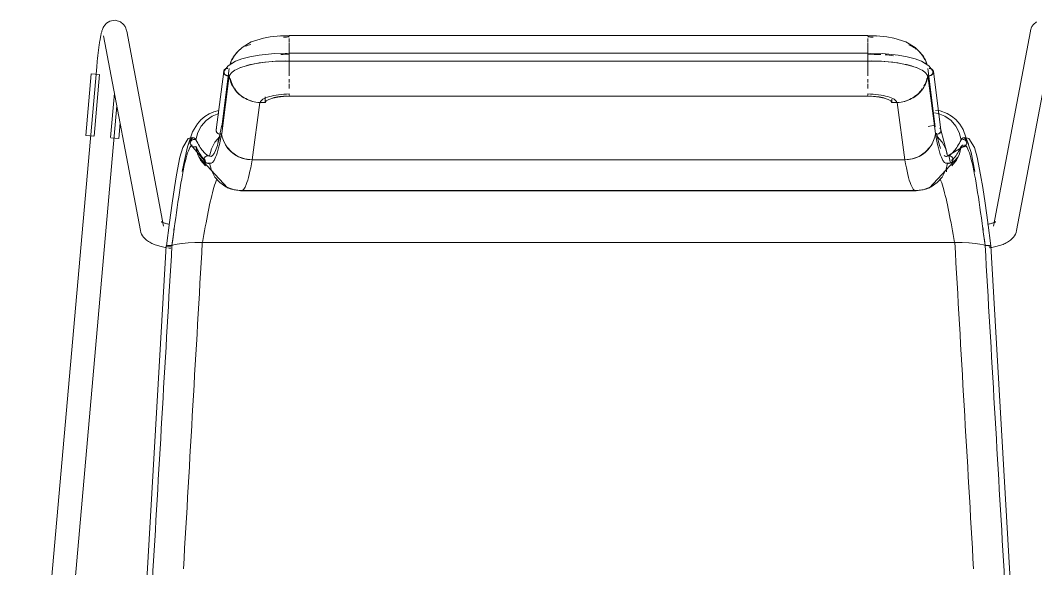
# Model space of a CAD drawing. Header units: millimetres. Extents: x 155927 to 317870, y -36033 to 97293.
# Drawn here: x 158663 to 159180, y 12869 to 13148 of the extents above; entities that cross this region are included whole.
import ezdxf

# ---------------------------------------------------------------- set-up
doc = ezdxf.new("R2010")
doc.units = ezdxf.units.MM
doc.header["$MEASUREMENT"] = 0
doc.layers.add('I-FURN', color=8, linetype='CONTINUOUS', lineweight=9)

msp = doc.modelspace()

# ---------------------------------------------------------------- linework, layer by layer
at = {"layer": 'I-FURN'}
for p, q in [((158708.38, 13147.8), (158706.73, 13146.75)), ((158711.14, 13148.28), (158708.38, 13147.8)), ((158713.89, 13147.45), (158711.14, 13148.28)), ((158713.89, 13147.45), (158715.47, 13146.12)), ((159180.83, 13147.45), (159179.25, 13146.12)), ((158704.11, 13141.67), (158704.01, 13141.24)), ((158704.21, 13142.08), (158704.11, 13141.67)), ((158704.32, 13142.48), (158704.21, 13142.08)), ((158704.44, 13142.88), (158704.32, 13142.48)), ((158704.56, 13143.28), (158704.44, 13142.88)), ((158704.7, 13143.68), (158704.56, 13143.28)), ((158704.87, 13144.11), (158704.7, 13143.68)), ((158705.09, 13144.58), (158704.87, 13144.11)), ((158705.39, 13145.14), (158705.09, 13144.58)), ((158705.87, 13145.85), (158705.39, 13145.14)), ((158706.73, 13146.75), (158705.87, 13145.85)), ((158715.47, 13146.12), (158716.21, 13145.04)), ((158716.21, 13145.04), (158716.59, 13144.24)), ((158716.59, 13144.24), (158716.8, 13143.62)), ((158716.8, 13143.62), (158716.94, 13143.1)), ((158716.94, 13143.1), (158717.03, 13142.69)), ((158735.84, 13043.4), (158717.03, 13142.69)), ((159177.69, 13142.69), (159158.88, 13043.4)), ((159177.78, 13143.1), (159177.69, 13142.69)), ((159177.92, 13143.62), (159177.78, 13143.1)), ((159178.13, 13144.24), (159177.92, 13143.62)), ((159178.5, 13145.04), (159178.13, 13144.24)), ((159179.25, 13146.12), (159178.5, 13145.04)), ((158703.16, 13136.61), (158703.07, 13136.01)), ((158703.25, 13137.2), (158703.16, 13136.61)), ((158703.34, 13137.77), (158703.25, 13137.2)), ((158703.44, 13138.32), (158703.34, 13137.77)), ((158703.53, 13138.85), (158703.44, 13138.32)), ((158703.62, 13139.37), (158703.53, 13138.85)), ((158703.72, 13139.86), (158703.62, 13139.37)), ((158703.81, 13140.34), (158703.72, 13139.86)), ((158703.91, 13140.8), (158703.81, 13140.34)), ((158704.01, 13141.24), (158703.91, 13140.8)), ((158705.24, 13140.45), (158724.05, 13041.16)), ((158775.84, 13134.36), (158780.56, 13137.23)), ((158780.56, 13137.23), (158786.71, 13139.25)), ((158786.71, 13139.25), (158790.21, 13139.9)), ((158790.21, 13139.9), (158795.42, 13140.42)), ((158795.42, 13140.42), (158799.93, 13140.5)), ((158799.93, 13140.5), (158799.93, 13140.33)), ((159094.79, 13140.5), (158799.93, 13140.5)), ((158799.93, 13140.2), (158799.93, 13140.48)), ((158799.93, 13137.26), (158799.93, 13139.01)), ((158799.93, 13134.4), (158799.93, 13136.98)), ((159094.79, 13140.33), (159094.79, 13140.5)), ((159099.3, 13140.42), (159094.79, 13140.5)), ((159094.79, 13140.48), (159094.79, 13140.2)), ((159094.79, 13139.01), (159094.79, 13137.26)), ((159094.79, 13136.98), (159094.79, 13134.4)), ((159104.51, 13139.9), (159099.3, 13140.42)), ((159108.01, 13139.25), (159104.51, 13139.9)), ((159114.16, 13137.23), (159108.01, 13139.25)), ((159118.88, 13134.36), (159114.16, 13137.23)), ((159170.67, 13041.16), (159189.48, 13140.45)), ((158702.45, 13131.38), (158702.37, 13130.67)), ((158702.54, 13132.08), (158702.45, 13131.38)), ((158702.62, 13132.77), (158702.54, 13132.08)), ((158702.71, 13133.44), (158702.62, 13132.77)), ((158702.8, 13134.11), (158702.71, 13133.44)), ((158702.89, 13134.76), (158702.8, 13134.11)), ((158702.98, 13135.39), (158702.89, 13134.76)), ((158703.07, 13136.01), (158702.98, 13135.39)), ((158772.2, 13130.45), (158773.87, 13132.52)), ((158773.87, 13132.52), (158775.84, 13134.36)), ((158784.49, 13130.52), (158792.37, 13131.32)), ((158792.37, 13131.32), (158799.93, 13131.46)), ((158799.93, 13134.24), (158799.93, 13131.22)), ((158799.93, 13131.22), (158799.93, 13134.23)), ((159094.79, 13131.46), (158799.93, 13131.46)), ((158799.93, 13127.51), (158799.93, 13131.46)), ((158799.93, 13131.46), (158799.93, 13131.39)), ((158799.93, 13131.39), (158799.93, 13131.2)), ((159094.79, 13131.22), (159094.79, 13134.24)), ((159094.79, 13134.23), (159094.79, 13131.22)), ((159094.79, 13131.46), (159094.79, 13127.61)), ((159102.35, 13131.32), (159094.79, 13131.46)), ((159094.79, 13131.39), (159094.79, 13131.46)), ((159094.79, 13131.2), (159094.79, 13131.39)), ((159110.23, 13130.52), (159102.35, 13131.32)), ((159120.85, 13132.52), (159118.88, 13134.36)), ((159122.52, 13130.45), (159120.85, 13132.52)), ((158701.91, 13126.26), (158701.84, 13125.51)), ((158701.98, 13127.01), (158701.91, 13126.26)), ((158702.06, 13127.76), (158701.98, 13127.01)), ((158702.13, 13128.49), (158702.06, 13127.76)), ((158702.21, 13129.23), (158702.13, 13128.49)), ((158702.29, 13129.95), (158702.21, 13129.23)), ((158702.37, 13130.67), (158702.29, 13129.95)), ((158768.73, 13125.08), (158772.56, 13127.38)), ((158770.86, 13128.18), (158772.2, 13130.45)), ((158772.56, 13127.38), (158775.73, 13128.57)), ((158775.73, 13128.57), (158779.77, 13129.65)), ((158782.1, 13126.11), (158778.6, 13125.3)), ((158779.77, 13129.65), (158784.49, 13130.52)), ((158787.54, 13126.94), (158782.1, 13126.11)), ((158793.52, 13127.41), (158787.54, 13126.94)), ((158799.93, 13127.5), (158793.52, 13127.41)), ((158799.93, 13131.2), (158799.93, 13130.89)), ((158799.93, 13130.89), (158799.93, 13130.5)), ((158799.93, 13130.5), (158799.93, 13130.05)), ((158799.93, 13130.05), (158799.93, 13129.56)), ((158799.93, 13129.56), (158799.93, 13129.06)), ((158799.93, 13129.06), (158799.93, 13128.58)), ((158799.93, 13128.58), (158799.93, 13128.17)), ((158799.93, 13128.17), (158799.93, 13127.84)), ((158799.93, 13127.84), (158799.93, 13127.61)), ((158799.93, 13127.61), (158799.93, 13127.51)), ((158799.93, 13127.53), (158799.93, 13123.72)), ((158799.93, 13123.72), (158799.93, 13127.53)), ((158799.93, 13127.5), (159094.79, 13127.5)), ((159094.79, 13130.89), (159094.79, 13131.2)), ((159094.79, 13130.5), (159094.79, 13130.89)), ((159094.79, 13130.05), (159094.79, 13130.5)), ((159094.79, 13129.56), (159094.79, 13130.05)), ((159094.79, 13129.06), (159094.79, 13129.56)), ((159094.79, 13128.58), (159094.79, 13129.06)), ((159094.79, 13128.17), (159094.79, 13128.58)), ((159094.79, 13127.84), (159094.79, 13128.17)), ((159094.79, 13127.61), (159094.79, 13127.84)), ((159094.79, 13123.72), (159094.79, 13127.53)), ((159094.79, 13127.53), (159094.79, 13123.72)), ((159101.01, 13127.42), (159094.79, 13127.5)), ((159107.57, 13126.89), (159101.01, 13127.42)), ((159111.59, 13126.3), (159107.57, 13126.89)), ((159114.95, 13129.65), (159110.23, 13130.52)), ((159116.02, 13125.33), (159111.59, 13126.3)), ((159118.99, 13128.57), (159114.95, 13129.65)), ((159122.16, 13127.38), (159118.99, 13128.57)), ((159125.99, 13125.08), (159122.16, 13127.38)), ((159123.86, 13128.18), (159122.52, 13130.45)), ((158701.76, 13124.6), (158662.81, 12681.28)), ((158696.18, 13089.59), (158698.94, 13121)), ((158698.94, 13121), (158700.99, 13120.82)), ((158701.77, 13124.76), (158701.76, 13124.6)), ((158701.84, 13125.51), (158701.77, 13124.76)), ((158762.63, 13092.42), (158766.48, 13122.19)), ((158765.48, 13094.06), (158769.32, 13123.75)), ((158766.84, 13122.69), (158768.73, 13125.08)), ((158768.55, 13117.78), (158769.17, 13122.56)), ((158775.78, 13124.43), (158775.26, 13124.24)), ((158778.6, 13125.3), (158775.78, 13124.43)), ((158799.93, 13119.97), (158799.93, 13123.52)), ((159094.79, 13123.52), (159094.79, 13119.97)), ((159119.46, 13124.24), (159116.02, 13125.33)), ((159125.4, 13123.75), (159129.24, 13094.06)), ((159127.88, 13122.69), (159125.99, 13125.08)), ((159128.24, 13122.19), (159132.09, 13092.42)), ((158700.42, 13089.21), (158703.18, 13120.62)), ((158700.99, 13120.82), (158703.05, 13120.64)), ((158765.46, 13090.51), (158769.3, 13120.21)), ((158799.93, 13116.5), (158799.93, 13118.34)), ((158799.93, 13113.51), (158799.93, 13115.98)), ((159094.79, 13118.34), (159094.79, 13116.5)), ((159094.79, 13115.98), (159094.79, 13113.51)), ((159129.26, 13090.51), (159125.42, 13120.21)), ((159126.17, 13117.78), (159125.85, 13120.22)), ((158710.85, 13111.08), (158708.86, 13088.47)), ((158781, 13077.13), (158784.86, 13106.41)), ((158784.86, 13106.41), (158787.58, 13106.34)), ((158787.58, 13109.35), (158787.58, 13106.34)), ((158787.58, 13106.34), (158788.22, 13107.2)), ((158788.22, 13107.2), (158789.57, 13107.99)), ((158789.57, 13107.99), (158791.55, 13108.66)), ((158791.55, 13108.66), (158794.05, 13109.17)), ((158794.05, 13109.17), (158796.9, 13109.49)), ((158796.9, 13109.49), (158799.93, 13109.6)), ((159094.79, 13109.66), (158799.93, 13109.66)), ((158799.93, 13109.6), (159094.79, 13109.6)), ((159094.79, 13109.6), (159097.82, 13109.49)), ((159097.82, 13109.49), (159100.67, 13109.17)), ((159100.67, 13109.17), (159103.17, 13108.66)), ((159103.17, 13108.66), (159105.15, 13107.99)), ((159105.15, 13107.99), (159106.5, 13107.2)), ((159106.5, 13107.2), (159107.14, 13106.34)), ((159107.14, 13106.34), (159107.14, 13108.01)), ((159107.14, 13106.34), (159109.86, 13106.41)), ((159109.86, 13106.41), (159113.72, 13077.13)), ((158674.76, 12680.23), (158712.06, 13104.73)), ((158759.07, 13100.58), (158756.87, 13099.2)), ((158761.43, 13101.61), (158759.07, 13100.58)), ((158764.08, 13100.75), (158760.57, 13099.35)), ((158763.94, 13102.27), (158761.43, 13101.61)), ((159128.89, 13101.12), (159130.63, 13100.75)), ((159130.64, 13100.75), (159128.9, 13101.12)), ((159131.63, 13102.09), (159129.36, 13102.38)), ((159134.15, 13099.35), (159130.64, 13100.75)), ((159135.23, 13100.8), (159131.63, 13102.09)), ((159137.5, 13099.45), (159135.23, 13100.8)), ((158713.09, 13088.1), (158713.79, 13095.99)), ((158753.15, 13095.56), (158750.65, 13091.44)), ((158754.89, 13097.52), (158753.15, 13095.56)), ((158756.87, 13099.2), (158754.89, 13097.52)), ((158757.48, 13097.18), (158755, 13094.35)), ((158760.57, 13099.35), (158757.48, 13097.18)), ((159137.24, 13097.18), (159134.15, 13099.35)), ((159134.87, 13098.93), (159137.24, 13097.18)), ((159139.72, 13094.35), (159137.24, 13097.18)), ((159139.67, 13097.68), (159137.5, 13099.45)), ((159141.66, 13095.43), (159139.67, 13097.68)), ((159143.48, 13092.61), (159141.66, 13095.43)), ((158750.65, 13091.44), (158747.98, 13083.82)), ((158753.26, 13091.03), (158752.36, 13087.4)), ((158755, 13094.35), (158753.26, 13091.03)), ((158762.68, 13092.65), (158762.61, 13092.18)), ((158762.61, 13092.18), (158762.68, 13091.71)), ((158762.87, 13093.09), (158762.68, 13092.65)), ((158762.68, 13091.71), (158762.87, 13091.27)), ((158762.87, 13091.27), (158763.16, 13090.89)), ((158763.16, 13090.89), (158763.55, 13090.59)), ((158763.55, 13090.59), (158764, 13090.4)), ((158764, 13090.4), (158764.49, 13090.32)), ((158764.23, 13088.55), (158765.6, 13094.84)), ((158764.49, 13090.32), (158764.99, 13090.35)), ((159129.12, 13094.84), (159125.63, 13094.15)), ((159129.73, 13090.35), (159130.23, 13090.32)), ((159130.23, 13090.32), (159130.72, 13090.4)), ((159130.72, 13090.4), (159131.17, 13090.59)), ((159131.17, 13090.59), (159131.56, 13090.89)), ((159131.85, 13093.09), (159131.56, 13093.48)), ((159131.56, 13090.89), (159131.85, 13091.27)), ((159132.04, 13092.65), (159131.85, 13093.09)), ((159131.85, 13091.27), (159132.04, 13091.71)), ((159132.11, 13092.18), (159132.04, 13092.65)), ((159132.04, 13091.71), (159132.11, 13092.18)), ((159132.08, 13092.49), (159135.05, 13080.88)), ((159141.46, 13091.03), (159139.72, 13094.35)), ((159142.36, 13087.4), (159141.46, 13091.03)), ((159147.47, 13080.89), (159143.48, 13092.61)), ((158698.23, 13089.41), (158696.18, 13089.59)), ((158700.29, 13089.22), (158698.23, 13089.41)), ((158711.05, 13088.28), (158708.99, 13088.46)), ((158713.09, 13088.1), (158711.05, 13088.28)), ((158745.58, 13083.45), (158748.35, 13088.09)), ((158748.35, 13088.09), (158750.54, 13088.62)), ((158749.48, 13085.7), (158749.56, 13086.18)), ((158749.55, 13086.18), (158749.48, 13085.7)), ((158749.54, 13085.21), (158749.48, 13085.7)), ((158749.48, 13085.7), (158749.54, 13085.21)), ((158749.73, 13084.75), (158749.54, 13085.21)), ((158749.54, 13085.21), (158749.72, 13084.75)), ((158749.75, 13086.64), (158749.55, 13086.18)), ((158749.56, 13086.18), (158749.75, 13086.64)), ((158749.68, 13084.84), (158757.8, 13075.42)), ((158749.83, 13084.57), (158749.71, 13084.79)), ((158749.72, 13084.75), (158750.01, 13084.35)), ((158750.01, 13084.35), (158749.73, 13084.75)), ((158749.75, 13086.64), (158750.05, 13087.03)), ((158750.05, 13087.03), (158749.75, 13086.64)), ((158750.05, 13087.03), (158750.44, 13087.34)), ((158750.44, 13087.34), (158750.05, 13087.03)), ((158750.44, 13087.34), (158750.9, 13087.53)), ((158750.89, 13087.53), (158750.44, 13087.34)), ((158750.54, 13088.62), (158751.45, 13088.32)), ((158751.39, 13087.61), (158750.89, 13087.53)), ((158750.9, 13087.53), (158751.39, 13087.61)), ((158751.39, 13087.61), (158751.89, 13087.56)), ((158751.89, 13087.57), (158751.39, 13087.61)), ((158752.36, 13087.4), (158751.89, 13087.57)), ((158751.89, 13087.56), (158752.36, 13087.4)), ((158761.96, 13086.14), (158760.21, 13082.75)), ((158764.47, 13089.02), (158761.96, 13086.14)), ((158763.47, 13086.11), (158764.23, 13088.55)), ((159132.76, 13086.14), (159130.25, 13089.02)), ((159134.51, 13082.75), (159132.76, 13086.14)), ((159145.04, 13084.84), (159135.65, 13079.13)), ((159142.83, 13087.57), (159142.36, 13087.4)), ((159142.36, 13087.4), (159142.83, 13087.56)), ((159144.18, 13088.62), (159143.27, 13088.32)), ((159143.33, 13087.61), (159143.82, 13087.53)), ((159143.83, 13087.53), (159143.33, 13087.61)), ((159143.82, 13087.53), (159144.28, 13087.34)), ((159144.28, 13087.34), (159143.83, 13087.53)), ((159146.37, 13088.09), (159144.18, 13088.62)), ((159144.28, 13087.34), (159144.67, 13087.03)), ((159144.67, 13087.03), (159144.28, 13087.34)), ((159144.67, 13087.03), (159144.97, 13086.64)), ((159144.97, 13086.64), (159144.67, 13087.03)), ((159144.99, 13084.75), (159144.7, 13084.35)), ((159144.71, 13084.35), (159145, 13084.75)), ((159144.97, 13086.64), (159145.16, 13086.18)), ((159145.17, 13086.18), (159144.97, 13086.64)), ((159145.18, 13085.21), (159144.99, 13084.75)), ((159145, 13084.75), (159145.18, 13085.21)), ((159145.16, 13086.18), (159145.23, 13085.7)), ((159145.24, 13085.7), (159145.17, 13086.18)), ((159145.23, 13085.7), (159145.18, 13085.21)), ((159145.18, 13085.21), (159145.24, 13085.7)), ((159149.14, 13083.45), (159146.37, 13088.09)), ((158744.17, 13078.45), (158745.58, 13083.45)), ((158747.98, 13083.82), (158746.09, 13075.3)), ((158750.39, 13084.03), (158750.01, 13084.35)), ((158750.01, 13084.35), (158750.39, 13084.03)), ((158750.84, 13083.83), (158750.39, 13084.03)), ((158750.39, 13084.03), (158750.84, 13083.82)), ((158751.33, 13083.74), (158750.84, 13083.83)), ((158750.84, 13083.82), (158751.33, 13083.73)), ((158751.83, 13083.77), (158751.33, 13083.74)), ((158751.33, 13083.73), (158751.83, 13083.76)), ((158752.31, 13083.92), (158751.83, 13083.77)), ((158751.83, 13083.76), (158752.31, 13083.91)), ((158753.1, 13080.3), (158752.31, 13083.92)), ((158752.31, 13083.91), (158753.09, 13080.3)), ((158753.09, 13080.3), (158754.73, 13076.98)), ((158754.74, 13076.98), (158753.1, 13080.3)), ((158760.21, 13082.75), (158759.32, 13079.03)), ((158768.09, 13083.75), (158770.57, 13081)), ((158770.57, 13081), (158773.69, 13078.93)), ((159121.03, 13078.93), (159124.14, 13081)), ((159124.14, 13081), (159126.63, 13083.75)), ((159135.4, 13079.03), (159134.51, 13082.75)), ((159135.05, 13080.88), (159135.37, 13079.01)), ((159141.62, 13080.3), (159139.98, 13076.98)), ((159139.99, 13076.98), (159141.63, 13080.3)), ((159142.41, 13083.92), (159141.62, 13080.3)), ((159141.63, 13080.3), (159142.41, 13083.91)), ((159142.89, 13083.77), (159142.41, 13083.92)), ((159142.41, 13083.91), (159142.89, 13083.76)), ((159143.39, 13083.74), (159142.89, 13083.77)), ((159142.89, 13083.76), (159143.39, 13083.73)), ((159143.88, 13083.83), (159143.39, 13083.74)), ((159143.39, 13083.73), (159143.88, 13083.82)), ((159144.33, 13084.03), (159143.88, 13083.83)), ((159143.88, 13083.82), (159144.33, 13084.03)), ((159144.7, 13084.35), (159144.33, 13084.03)), ((159144.33, 13084.03), (159144.71, 13084.35)), ((159149.37, 13071.23), (159147.47, 13080.89)), ((159150.55, 13078.45), (159149.14, 13083.45)), ((158742.37, 13069.44), (158744.17, 13078.45)), ((158746.09, 13075.3), (158745.35, 13071.23)), ((158753.79, 13078.65), (158768.39, 13062.95)), ((158754.73, 13076.98), (158757.13, 13074.14)), ((158757.13, 13074.14), (158754.74, 13076.98)), ((158756.54, 13077.77), (158756.47, 13077.28)), ((158756.47, 13077.28), (158756.54, 13076.79)), ((158756.48, 13077.28), (158756.54, 13077.77)), ((158756.54, 13076.79), (158756.48, 13077.28)), ((158756.54, 13077.77), (158756.73, 13078.23)), ((158756.73, 13078.23), (158756.54, 13077.77)), ((158756.73, 13076.33), (158756.54, 13076.79)), ((158756.54, 13076.79), (158756.73, 13076.33)), ((158756.73, 13078.23), (158757.03, 13078.63)), ((158757.02, 13078.63), (158756.73, 13078.23)), ((158757.03, 13075.93), (158756.73, 13076.33)), ((158756.73, 13076.33), (158757.02, 13075.92)), ((158757.41, 13078.95), (158757.02, 13078.63)), ((158757.02, 13075.92), (158757.41, 13075.61)), ((158757.03, 13078.63), (158757.41, 13078.95)), ((158757.41, 13075.61), (158757.03, 13075.93)), ((158757.41, 13078.95), (158757.86, 13079.15)), ((158757.86, 13079.15), (158757.41, 13078.95)), ((158757.86, 13075.41), (158757.41, 13075.61)), ((158757.41, 13075.61), (158757.86, 13075.41)), ((158757.5, 13075.56), (158760.38, 13075.51)), ((158757.86, 13079.15), (158758.35, 13079.23)), ((158758.35, 13079.23), (158757.86, 13079.15)), ((158758.35, 13075.33), (158757.86, 13075.41)), ((158757.86, 13075.41), (158758.35, 13075.32)), ((158758.35, 13079.23), (158758.85, 13079.19)), ((158758.85, 13079.19), (158758.35, 13079.23)), ((158758.85, 13075.37), (158758.35, 13075.33)), ((158758.35, 13075.32), (158758.85, 13075.36)), ((158758.64, 13079.32), (158759.07, 13079.13)), ((158758.85, 13079.19), (158759.32, 13079.03)), ((158759.32, 13079.03), (158758.85, 13079.19)), ((158759.32, 13075.53), (158758.85, 13075.37)), ((158758.85, 13075.36), (158759.32, 13075.52)), ((158759.32, 13075.52), (158760.21, 13071.81)), ((158773.69, 13078.93), (158777.23, 13077.61)), ((158777.23, 13077.61), (158781, 13077.13)), ((159113.72, 13077.13), (158781, 13077.13)), ((158781, 13077.13), (159113.72, 13077.13)), ((159113.72, 13077.13), (159117.49, 13077.61)), ((159117.49, 13077.61), (159121.03, 13078.93)), ((159140.93, 13078.65), (159126.33, 13062.95)), ((159137.22, 13075.56), (159134.34, 13075.51)), ((159134.51, 13071.81), (159135.4, 13075.52)), ((159135.4, 13079.03), (159135.87, 13079.19)), ((159135.87, 13079.19), (159135.4, 13079.03)), ((159135.87, 13075.37), (159135.4, 13075.53)), ((159135.4, 13075.52), (159135.87, 13075.36)), ((159135.87, 13079.19), (159136.37, 13079.23)), ((159136.37, 13079.23), (159135.87, 13079.19)), ((159136.37, 13075.33), (159135.87, 13075.37)), ((159135.87, 13075.36), (159136.37, 13075.32)), ((159136.92, 13075.42), (159136.08, 13079.32)), ((159136.37, 13079.23), (159136.86, 13079.15)), ((159136.86, 13079.15), (159136.37, 13079.23)), ((159136.86, 13075.41), (159136.37, 13075.33)), ((159136.37, 13075.32), (159136.86, 13075.41)), ((159136.86, 13079.15), (159137.31, 13078.95)), ((159137.31, 13078.95), (159136.86, 13079.15)), ((159137.31, 13075.61), (159136.86, 13075.41)), ((159136.86, 13075.41), (159137.31, 13075.61)), ((159137.31, 13078.95), (159137.69, 13078.63)), ((159137.7, 13078.63), (159137.31, 13078.95)), ((159137.69, 13075.93), (159137.31, 13075.61)), ((159137.31, 13075.61), (159137.7, 13075.92)), ((159139.98, 13076.98), (159137.58, 13074.14)), ((159137.59, 13074.14), (159139.99, 13076.98)), ((159137.69, 13078.63), (159137.99, 13078.23)), ((159137.99, 13076.33), (159137.69, 13075.93)), ((159137.99, 13078.23), (159137.7, 13078.63)), ((159137.7, 13075.92), (159137.99, 13076.33)), ((159137.99, 13078.23), (159138.17, 13077.77)), ((159138.18, 13077.77), (159137.99, 13078.23)), ((159138.17, 13076.79), (159137.99, 13076.33)), ((159137.99, 13076.33), (159138.18, 13076.79)), ((159138.17, 13077.77), (159138.24, 13077.28)), ((159138.24, 13077.28), (159138.17, 13076.79)), ((159138.25, 13077.28), (159138.18, 13077.77)), ((159138.18, 13076.79), (159138.25, 13077.28)), ((159152.35, 13069.44), (159150.55, 13078.45)), ((158741.34, 13063.12), (158742.37, 13069.44)), ((158760.23, 13071.75), (158761.96, 13068.42)), ((158761.97, 13068.42), (158760.24, 13071.75)), ((159134.48, 13071.75), (159132.75, 13068.42)), ((159132.76, 13068.42), (159134.49, 13071.75)), ((159153.38, 13063.12), (159152.35, 13069.44)), ((158761.96, 13068.42), (158764.47, 13065.54)), ((158764.47, 13065.55), (158761.97, 13068.42)), ((158767.61, 13063.38), (158764.47, 13065.55)), ((158764.47, 13065.54), (158767.61, 13063.37)), ((159130.25, 13065.55), (159127.11, 13063.38)), ((159127.11, 13063.37), (159130.25, 13065.54)), ((159132.75, 13068.42), (159130.25, 13065.55)), ((159130.25, 13065.54), (159132.76, 13068.42)), ((158740.15, 13055.1), (158741.34, 13063.12)), ((158767.29, 13063.55), (158771.76, 13061.82)), ((158771.18, 13062.01), (158767.61, 13063.38)), ((158767.61, 13063.37), (158771.18, 13062.01)), ((158768.39, 13062.95), (158770.32, 13062.25)), ((158774.97, 13061.54), (158771.18, 13062.01)), ((158771.18, 13062.01), (158774.97, 13061.53)), ((158771.76, 13061.82), (158775.51, 13061.38)), ((159119.75, 13061.53), (158774.97, 13061.53)), ((158774.97, 13061.53), (159119.75, 13061.53)), ((158775.5, 13061.38), (159080.3, 13061.38)), ((159080.3, 13061.38), (159119.21, 13061.38)), ((159122.96, 13061.82), (159119.21, 13061.38)), ((159123.54, 13062.01), (159119.75, 13061.54)), ((159119.75, 13061.53), (159123.54, 13062.01)), ((159127.43, 13063.55), (159122.96, 13061.82)), ((159127.11, 13063.38), (159123.54, 13062.01)), ((159123.54, 13062.01), (159127.11, 13063.37)), ((159126.33, 13062.95), (159124.4, 13062.25)), ((159154.57, 13055.1), (159153.38, 13063.12)), ((158738.8, 13045.17), (158740.15, 13055.1)), ((159155.92, 13045.17), (159154.57, 13055.1)), ((158734.62, 13045.63), (158734.65, 13045.61)), ((158734.65, 13045.61), (158734.72, 13045.57)), ((158734.72, 13045.57), (158734.81, 13045.52)), ((158734.81, 13045.52), (158734.96, 13045.45)), ((158734.96, 13045.45), (158735.15, 13045.36)), ((158735.15, 13045.36), (158735.39, 13045.26)), ((158735.39, 13045.26), (158735.65, 13045.16)), ((158735.65, 13045.16), (158735.96, 13045.06)), ((158735.96, 13045.06), (158736.29, 13044.95)), ((158736.29, 13044.95), (158736.66, 13044.84)), ((158736.66, 13044.84), (158737.05, 13044.73)), ((158737.05, 13044.73), (158737.47, 13044.63)), ((158737.25, 13033.32), (158738.8, 13045.17)), ((158737.47, 13044.63), (158737.92, 13044.52)), ((158737.92, 13044.52), (158738.39, 13044.42)), ((158738.39, 13044.42), (158738.88, 13044.32)), ((159156.33, 13044.42), (159155.84, 13044.32)), ((159157.47, 13033.32), (159155.92, 13045.17)), ((159156.8, 13044.52), (159156.33, 13044.42)), ((159157.24, 13044.63), (159156.8, 13044.52)), ((159157.67, 13044.73), (159157.24, 13044.63)), ((159158.06, 13044.84), (159157.67, 13044.73)), ((159158.43, 13044.95), (159158.06, 13044.84)), ((159158.76, 13045.06), (159158.43, 13044.95)), ((159159.07, 13045.16), (159158.76, 13045.06)), ((159159.33, 13045.26), (159159.07, 13045.16)), ((159159.57, 13045.36), (159159.33, 13045.26)), ((159159.76, 13045.45), (159159.57, 13045.36)), ((159159.91, 13045.52), (159159.76, 13045.45)), ((159160, 13045.57), (159159.91, 13045.52)), ((159160.07, 13045.61), (159160, 13045.57)), ((159160.1, 13045.63), (159160.07, 13045.61)), ((158724.05, 13041.16), (158724.31, 13040.17)), ((158724.31, 13040.17), (158724.67, 13039.28)), ((158724.67, 13039.28), (158725.11, 13038.49)), ((158725.11, 13038.49), (158725.59, 13037.8)), ((159169.61, 13038.49), (159169.13, 13037.8)), ((159170.05, 13039.28), (159169.61, 13038.49)), ((159170.41, 13040.17), (159170.05, 13039.28)), ((159170.67, 13041.16), (159170.41, 13040.17)), ((158737.24, 13033.31), (158717.96, 12701.41)), ((158725.59, 13037.8), (158726.1, 13037.2)), ((158726.1, 13037.2), (158726.63, 13036.69)), ((158726.63, 13036.69), (158727.16, 13036.23)), ((158727.16, 13036.23), (158727.69, 13035.83)), ((158727.69, 13035.83), (158728.22, 13035.47)), ((158728.22, 13035.47), (158728.76, 13035.15)), ((158728.76, 13035.15), (158729.3, 13034.86)), ((158729.3, 13034.86), (158729.85, 13034.59)), ((158729.85, 13034.59), (158730.41, 13034.33)), ((158730.41, 13034.33), (158730.98, 13034.1)), ((158730.98, 13034.1), (158731.56, 13033.88)), ((158731.56, 13033.88), (158732.16, 13033.67)), ((158732.16, 13033.67), (158732.76, 13033.48)), ((158732.76, 13033.48), (158733.38, 13033.3)), ((158733.38, 13033.3), (158734.01, 13033.12)), ((158734.01, 13033.12), (158734.65, 13032.96)), ((158734.65, 13032.96), (158735.31, 13032.81)), ((158737.24, 13033.32), (158737.31, 13033.37)), ((158737.3, 13033.26), (158737.24, 13033.31)), ((158737.32, 13033.37), (158737.25, 13033.32)), ((158737.25, 13033.32), (158737.31, 13033.26)), ((158737.49, 13033.21), (158737.3, 13033.26)), ((158737.31, 13033.37), (158737.51, 13033.42)), ((158737.31, 13033.26), (158737.49, 13033.21)), ((158737.51, 13033.42), (158737.32, 13033.37)), ((158737.49, 13033.21), (158737.78, 13033.17)), ((158737.78, 13033.17), (158737.49, 13033.21)), ((158737.81, 13033.46), (158737.51, 13033.42)), ((158737.51, 13033.42), (158737.81, 13033.46)), ((158737.78, 13033.17), (158738.16, 13033.13)), ((158738.16, 13033.13), (158737.78, 13033.17)), ((158738.19, 13033.5), (158737.81, 13033.46)), ((158737.81, 13033.46), (158738.19, 13033.5)), ((158738.16, 13033.13), (158738.61, 13033.11)), ((158738.61, 13033.11), (158738.16, 13033.13)), ((158738.65, 13033.52), (158738.19, 13033.5)), ((158738.19, 13033.5), (158738.65, 13033.52)), ((158738.61, 13033.11), (158739.1, 13033.1)), ((158739.1, 13033.1), (158738.61, 13033.11)), ((158739.14, 13033.53), (158738.65, 13033.52)), ((158738.65, 13033.52), (158739.14, 13033.53)), ((158739.1, 13033.1), (158739.6, 13033.1)), ((158739.6, 13033.1), (158739.1, 13033.1)), ((158739.64, 13033.52), (158739.14, 13033.53)), ((158739.14, 13033.53), (158739.64, 13033.52)), ((158740.11, 13033.5), (158739.64, 13033.52)), ((158739.64, 13033.52), (158740.11, 13033.5)), ((158740.11, 13033.5), (158741.01, 13033.9)), ((158741.01, 13033.9), (158740.11, 13033.5)), ((158741.01, 13033.9), (158742.75, 13034.27)), ((158742.76, 13034.27), (158741.01, 13033.9)), ((158742.76, 13034.27), (158745.22, 13034.58)), ((158745.25, 13034.58), (158742.76, 13034.27)), ((158745.25, 13034.58), (158748.31, 13034.82)), ((158748.36, 13034.82), (158745.25, 13034.58)), ((158748.35, 13034.82), (158751.83, 13034.97)), ((158751.89, 13034.97), (158748.36, 13034.82)), ((158751.89, 13034.97), (158755.58, 13035.03)), ((158755.66, 13035.03), (158751.89, 13034.97)), ((159139.06, 13035.03), (158755.66, 13035.03)), ((158755.66, 13035.03), (159139.06, 13035.03)), ((159142.83, 13034.97), (159139.06, 13035.03)), ((159139.14, 13035.03), (159142.83, 13034.97)), ((159146.36, 13034.82), (159142.83, 13034.97)), ((159142.89, 13034.97), (159146.37, 13034.82)), ((159149.47, 13034.58), (159146.36, 13034.82)), ((159146.41, 13034.82), (159149.47, 13034.58)), ((159151.96, 13034.27), (159149.47, 13034.58)), ((159149.5, 13034.58), (159151.96, 13034.27)), ((159153.71, 13033.9), (159151.96, 13034.27)), ((159151.97, 13034.27), (159153.71, 13033.9)), ((159153.71, 13033.9), (159154.61, 13033.5)), ((159154.61, 13033.5), (159153.71, 13033.9)), ((159155.08, 13033.52), (159154.61, 13033.5)), ((159154.61, 13033.5), (159155.08, 13033.52)), ((159155.58, 13033.53), (159155.08, 13033.52)), ((159155.08, 13033.52), (159155.58, 13033.53)), ((159156.07, 13033.52), (159155.58, 13033.53)), ((159155.58, 13033.53), (159156.07, 13033.52)), ((159156.52, 13033.5), (159156.07, 13033.52)), ((159156.07, 13033.52), (159156.53, 13033.5)), ((159156.91, 13033.46), (159156.52, 13033.5)), ((159156.53, 13033.5), (159156.91, 13033.46)), ((159156.56, 13033.13), (159156.94, 13033.17)), ((159156.94, 13033.17), (159156.56, 13033.13)), ((159157.21, 13033.42), (159156.91, 13033.46)), ((159156.91, 13033.46), (159157.21, 13033.42)), ((159156.94, 13033.17), (159157.23, 13033.21)), ((159157.23, 13033.21), (159156.94, 13033.17)), ((159157.41, 13033.26), (159157.47, 13033.32)), ((159157.48, 13033.31), (159157.42, 13033.26)), ((159157.48, 13033.31), (159176.76, 12701.41)), ((159160.07, 13032.96), (159159.41, 13032.81)), ((159160.71, 13033.12), (159160.07, 13032.96)), ((159161.34, 13033.3), (159160.71, 13033.12)), ((159161.96, 13033.48), (159161.34, 13033.3)), ((159162.56, 13033.67), (159161.96, 13033.48)), ((159163.16, 13033.88), (159162.56, 13033.67)), ((159163.74, 13034.1), (159163.16, 13033.88)), ((159164.31, 13034.33), (159163.74, 13034.1)), ((159164.87, 13034.59), (159164.31, 13034.33)), ((159165.42, 13034.86), (159164.87, 13034.59)), ((159165.95, 13035.15), (159165.42, 13034.86)), ((159166.5, 13035.47), (159165.95, 13035.15)), ((159167.03, 13035.83), (159166.5, 13035.47)), ((159167.56, 13036.23), (159167.03, 13035.83)), ((159168.09, 13036.69), (159167.56, 13036.23)), ((159168.62, 13037.2), (159168.09, 13036.69)), ((159169.13, 13037.8), (159168.62, 13037.2)), ((158735.31, 13032.81), (158735.97, 13032.67)), ((158735.97, 13032.67), (158736.65, 13032.53)), ((158736.65, 13032.53), (158737.35, 13032.41)), ((158738.05, 13032.29), (158738.77, 13032.18)), ((158738.77, 13032.18), (158739.49, 13032.08)), ((159157.37, 13032.41), (159156.67, 13032.29)), ((159158.06, 13032.53), (159157.37, 13032.41)), ((159158.75, 13032.67), (159158.06, 13032.53)), ((159159.41, 13032.81), (159158.75, 13032.67))]:
    msp.add_line(p, q, dxfattribs=at)
for centre, major_axis, ratio, start_param, end_param in [((158799.93, 13136.22), (-12.4, 0), 0.287441, 4.712389, 4.950404), ((159094.79, 13136.22), (-12.4, 0), 0.287441, 4.492176, 4.712389), ((158799.93, 13124.75), (0, -15.75), 0.000004, 5.8107, 5.99294), ((159094.79, 13124.75), (0, -15.75), 0.000004, 0.290246, 0.472486), ((158764.58, 13092.19), (-1.96, 0), 0.955139, 5.775592, 8.064923), ((158781.13, 13092.2), (-15.78, 0), 0.955139, 0.112537, 0.354036), ((159113.59, 13092.2), (-15.78, 0), 0.955139, 2.787556, 3.029056), ((159130.14, 13092.19), (-1.96, 0), 0.955139, 1.359855, 3.903556), ((158781.13, 13092.2), (-15.78, 0), 0.955139, 0.354206, 1.562553), ((159113.59, 13092.2), (-15.78, 0), 0.955139, 2.545839, 2.787386), ((159113.59, 13092.2), (-15.78, 0), 0.955139, 1.579038, 2.545717)]:
    msp.add_ellipse(centre, major_axis=major_axis, ratio=ratio, start_param=start_param, end_param=end_param, dxfattribs=at)
for points in [[(158794.96, 13140.19), (158796.55, 13140.34), (158798.22, 13140.42), (158799.93, 13140.41)], [(159094.79, 13140.41), (159096.36, 13140.42), (159097.87, 13140.34), (159099.3, 13140.2)], [(158780.33, 13136.05), (158779.37, 13135.8), (158778.44, 13135.45), (158777.55, 13135.02)], [(158769.5, 13120.2), (158769.86, 13120.93), (158771.17, 13122.33), (158774.87, 13124.23), (158779.94, 13125.76), (158786.08, 13126.87), (158792.94, 13127.5), (158797.59, 13127.57), (158799.93, 13127.53)], [(158770.01, 13126.01), (158770.12, 13126.37), (158770.25, 13126.74), (158770.38, 13127.09)], [(158795.67, 13130.91), (158797.08, 13130.95), (158798.5, 13130.95), (158799.93, 13130.93)], [(159094.79, 13130.93), (159097, 13130.97), (159099.21, 13130.94), (159101.39, 13130.83)], [(159103.59, 13130.69), (159105.07, 13130.58), (159106.52, 13130.43), (159107.94, 13130.25)], [(159124.33, 13127.09), (159124.47, 13126.73), (159124.58, 13126.37), (159124.66, 13126)], [(159119.63, 13124.17), (159121.09, 13123.6), (159123.55, 13122.33), (159124.86, 13120.93), (159125.22, 13120.2)], [(158769.03, 13120.06), (158768.95, 13120.04), (158768.79, 13120.02), (158768.62, 13120.02), (158768.54, 13120.03)], [(158769.3, 13120.21), (158769.45, 13118.97), (158770.03, 13116.59), (158771.79, 13113.25), (158774.32, 13110.41), (158777.47, 13108.22), (158781.07, 13106.81), (158783.57, 13106.45), (158784.86, 13106.41)], [(158771.28, 13114.7), (158770.59, 13115.96), (158770.18, 13117.32), (158769.85, 13118.7)], [(159109.86, 13106.41), (159111.15, 13106.45), (159113.65, 13106.81), (159117.25, 13108.22), (159120.4, 13110.41), (159122.93, 13113.25), (159124.69, 13116.59), (159125.27, 13118.97), (159125.42, 13120.21)], [(159124.96, 13118.69), (159124.65, 13117.31), (159124.14, 13115.94), (159123.45, 13114.68)], [(158785.11, 13106.42), (158785.37, 13107.54), (158788.75, 13109.7), (158796.15, 13110.67), (158799.93, 13110.73)], [(159094.79, 13110.73), (159096.68, 13110.7), (159100.42, 13110.44), (159105.21, 13109.48), (159108.54, 13108.08), (159109.48, 13106.98), (159109.61, 13106.42)], [(158799.09, 13109.65), (158796.32, 13109.59), (158793.17, 13109.32), (158791.56, 13108.71)], [(159103.16, 13108.71), (159101.11, 13109.26), (159098.39, 13109.54), (159095.62, 13109.64)], [(158765.46, 13090.51), (158764.43, 13085.01), (158762.39, 13076.95), (158760.34, 13074.98), (158759.32, 13075.53)], [(159129.26, 13090.51), (159130.29, 13085.01), (159132.33, 13076.95), (159134.38, 13074.98), (159135.4, 13075.53)], [(159129.89, 13090.72), (159130.55, 13087.6), (159131.21, 13084.68), (159131.87, 13082.95)], [(159142.41, 13083.91), (159142.76, 13084.41), (159143.1, 13084.72), (159143.44, 13084.84)], [(159133.77, 13079.45), (159134.31, 13078.88), (159134.86, 13078.74), (159135.4, 13079.03)], [(159134.88, 13072.19), (159134.92, 13071.82), (159134.97, 13071.44), (159135.01, 13071.06)], [(158774.97, 13061.54), (158775.15, 13061.44), (158775.33, 13061.38), (158775.5, 13061.38)], [(159119.21, 13061.38), (159119.39, 13061.38), (159119.57, 13061.44), (159119.75, 13061.54)], [(158741.29, 13042.67), (158740.9, 13039.64), (158740.51, 13036.58), (158740.13, 13033.51)], [(159153.41, 13042.87), (159153.8, 13039.77), (159154.2, 13036.64), (159154.59, 13033.51)], [(158720.79, 12701.51), (158724.01, 12756.91), (158730.45, 12867.67), (158736.89, 12978.27), (158740.11, 13033.5)], [(158745.99, 12868.79), (158749.19, 12924.25), (158752.39, 12979.67), (158755.58, 13035.03)], [(159139.14, 13035.03), (159142.33, 12979.67), (159145.53, 12924.25), (159148.72, 12868.79)], [(159173.93, 12701.51), (159170.71, 12756.91), (159164.27, 12867.67), (159157.83, 12978.27), (159154.61, 13033.5)]]:
    msp.add_open_spline(points, degree=3, dxfattribs=at)
for points, knots in [([(158775.58, 13133.88), (158775.18, 13133.61), (158773.81, 13132.57), (158771.82, 13130.4), (158770.36, 13127.92), (158769.96, 13126.37), (158769.87, 13125.99)], [0.434972, 0.434972, 0.434972, 0.434972, 0.5, 0.6666667, 0.8333333, 0.8864037, 0.8864037, 0.8864037, 0.8864037]), ([(159119.49, 13133.63), (159118.76, 13134.16), (159117.51, 13134.88), (159116.18, 13135.51), (159115.67, 13135.71)], [0.5455526, 0.5455526, 0.5455526, 0.5455526, 0.6666667, 0.739481, 0.739481, 0.739481, 0.739481]), ([(159124.92, 13126.02), (159124.81, 13126.39), (159124.29, 13127.9), (159122.92, 13130.4), (159121.24, 13132.23), (159120.29, 13133.01)], [0.1134959, 0.1134959, 0.1134959, 0.1134959, 0.1666667, 0.3333333, 0.5, 0.5, 0.5, 0.5]), ([(159094.79, 13127.53), (159097.13, 13127.57), (159101.79, 13127.5), (159108.63, 13126.87), (159114.74, 13125.78), (159117.96, 13124.77), (159119.45, 13124.23)], [0.0000052, 0.0000052, 0.0000052, 0.0000052, 0.1666667, 0.3333333, 0.5, 0.6602535, 0.6602535, 0.6602535, 0.6602535]), ([(158768.45, 13123.79), (158768.3, 13123.8), (158768.08, 13123.78), (158767.79, 13123.71), (158767.52, 13123.62), (158767.21, 13123.43), (158766.89, 13123.14), (158766.65, 13122.79), (158766.52, 13122.43), (158766.47, 13122.13), (158766.47, 13121.85), (158766.5, 13121.59), (158766.57, 13121.34), (158766.69, 13121.08), (158766.88, 13120.77), (158767.2, 13120.45), (158767.6, 13120.21), (158767.95, 13120.1), (158768.32, 13120.02), (158768.77, 13120.03), (158769.12, 13120.13), (158769.3, 13120.21)], [0.1111111, 0.1111111, 0.1111111, 0.1111111, 0.1666667, 0.1944444, 0.2222222, 0.2777778, 0.3333333, 0.3888889, 0.4444444, 0.4791667, 0.5138889, 0.5486111, 0.5833333, 0.6180556, 0.6527778, 0.7222222, 0.7916667, 0.8263889, 0.8611111, 0.9305556, 1, 1, 1, 1]), ([(158768.05, 13120.12), (158767.93, 13120.16), (158767.7, 13120.26), (158767.29, 13120.54), (158766.83, 13121.08), (158766.58, 13121.95), (158766.81, 13122.73), (158767.2, 13123.25), (158767.59, 13123.54), (158768.04, 13123.73), (158768.37, 13123.77), (158768.54, 13123.78)], [-0.8125, -0.8125, -0.8125, -0.8125, -0.765625, -0.71875, -0.625, -0.5, -0.375, -0.3125, -0.25, -0.1875, -0.125, -0.125, -0.125, -0.125]), ([(159126.18, 13123.78), (159126.35, 13123.78), (159126.63, 13123.74), (159127.02, 13123.59), (159127.43, 13123.34), (159127.89, 13122.81), (159128.14, 13121.95), (159127.91, 13121.16), (159127.52, 13120.63), (159127.13, 13120.31), (159126.83, 13120.17), (159126.67, 13120.12)], [-0.875, -0.875, -0.875, -0.875, -0.8125, -0.765625, -0.71875, -0.625, -0.5, -0.375, -0.3125, -0.25, -0.1875, -0.1875, -0.1875, -0.1875]), ([(159126.27, 13120.03), (159126.42, 13120.03), (159126.64, 13120.06), (159126.93, 13120.15), (159127.2, 13120.26), (159127.51, 13120.46), (159127.83, 13120.76), (159128.07, 13121.13), (159128.2, 13121.49), (159128.25, 13121.8), (159128.25, 13122.07), (159128.22, 13122.34), (159128.15, 13122.58), (159128.03, 13122.83), (159127.84, 13123.13), (159127.52, 13123.44), (159127.12, 13123.66), (159126.77, 13123.76), (159126.51, 13123.79), (159126.34, 13123.8), (159126.27, 13123.8)], [0.1111111, 0.1111111, 0.1111111, 0.1111111, 0.1666667, 0.1944444, 0.2222222, 0.2777778, 0.3333333, 0.3888889, 0.4444444, 0.4791667, 0.5138889, 0.5486111, 0.5833333, 0.6180556, 0.6527778, 0.7222222, 0.7916667, 0.8263889, 0.8611111, 0.8888889, 0.8888889, 0.8888889, 0.8888889]), ([(158781.33, 13106.96), (158780.1, 13107.29), (158776.58, 13108.71), (158773.27, 13111.18), (158772.13, 13113.33)], [-0.8333333, -0.8333333, -0.8333333, -0.8333333, -0.6666667, -0.3333333, -0.3333333, -0.3333333, -0.3333333]), ([(159122.58, 13113.33), (159121.15, 13111.28), (159118.21, 13108.77), (159114.63, 13107.21), (159113.39, 13106.96)], [-0.6666667, -0.6666667, -0.6666667, -0.6666667, -0.3333333, -0.1666667, -0.1666667, -0.1666667, -0.1666667]), ([(158764.76, 13090.42), (158763.97, 13086.7), (158762.16, 13080.22), (158760.34, 13078.49), (158759.32, 13079.03)], [0.1122148, 0.1122148, 0.1122148, 0.1122148, 0.5, 1, 1, 1, 1]), ([(158750.48, 13084.8), (158750.07, 13084.6), (158748.65, 13083), (158746.21, 13074.7), (158743.16, 13056.27), (158741.13, 13041.05), (158740.11, 13033.5)], [0.1500588, 0.1500588, 0.1500588, 0.1500588, 0.25, 0.5, 0.75, 1, 1, 1, 1]), ([(158752.36, 13087.4), (158751.33, 13088.96), (158750.05, 13088.73), (158748.77, 13085.7), (158748.51, 13084.98)], [0, 0, 0, 0, 0.25, 0.3133981, 0.3133981, 0.3133981, 0.3133981]), ([(158758.64, 13079.32), (158757.7, 13079.78), (158755.61, 13081.57), (158753.52, 13085), (158752.36, 13087.4)], [0.0974621, 0.0974621, 0.0974621, 0.0974621, 0.5, 1, 1, 1, 1]), ([(159136.08, 13079.32), (159137.02, 13079.78), (159139.11, 13081.57), (159141.2, 13085), (159142.36, 13087.4)], [0.0974617, 0.0974617, 0.0974617, 0.0974617, 0.5, 1, 1, 1, 1]), ([(159142.36, 13087.4), (159143.39, 13088.96), (159144.64, 13088.73), (159145.9, 13085.82), (159146.13, 13085.19)], [0, 0, 0, 0, 0.25, 0.3070827, 0.3070827, 0.3070827, 0.3070827]), ([(159144.24, 13084.8), (159144.65, 13084.6), (159146.07, 13083), (159148.51, 13074.7), (159151.56, 13056.27), (159153.59, 13041.05), (159154.61, 13033.5)], [0.1500589, 0.1500589, 0.1500589, 0.1500589, 0.25, 0.5, 0.75, 1, 1, 1, 1]), ([(158757.19, 13076.79), (158756.73, 13077.18), (158755.1, 13078.85), (158753.48, 13081.51), (158752.31, 13083.92)], [0.303693, 0.303693, 0.303693, 0.303693, 0.5, 1, 1, 1, 1]), ([(159137.53, 13076.79), (159137.99, 13077.18), (159139.62, 13078.85), (159141.24, 13081.51), (159142.41, 13083.92)], [0.3036932, 0.3036932, 0.3036932, 0.3036932, 0.5, 1, 1, 1, 1]), ([(158775.51, 13061.38), (158776.33, 13061.38), (158778.17, 13063.76), (158780, 13071.41), (158781, 13077.13)], [0.0892846, 0.0892846, 0.0892846, 0.0892846, 0.5, 1, 1, 1, 1]), ([(159113.72, 13077.13), (159114.72, 13071.41), (159116.55, 13063.76), (159118.39, 13061.38), (159119.21, 13061.38)], [0, 0, 0, 0, 0.5, 0.9107153, 0.9107153, 0.9107153, 0.9107153]), ([(158755.66, 13035.03), (158756.63, 13040.42), (158758.58, 13051.2), (158761.01, 13061.91), (158762.47, 13066.16), (158762.96, 13067.31)], [0, 0, 0, 0, 0.25, 0.5, 0.625, 0.625, 0.625, 0.625]), ([(159131.76, 13067.31), (159132.25, 13066.16), (159133.71, 13061.91), (159136.14, 13051.2), (159138.09, 13040.42), (159139.06, 13035.03)], [0.375, 0.375, 0.375, 0.375, 0.5, 0.75, 1, 1, 1, 1])]:
    msp.add_open_spline(points, degree=3, knots=knots, dxfattribs=at)

doc.saveas('drawing.dxf')
